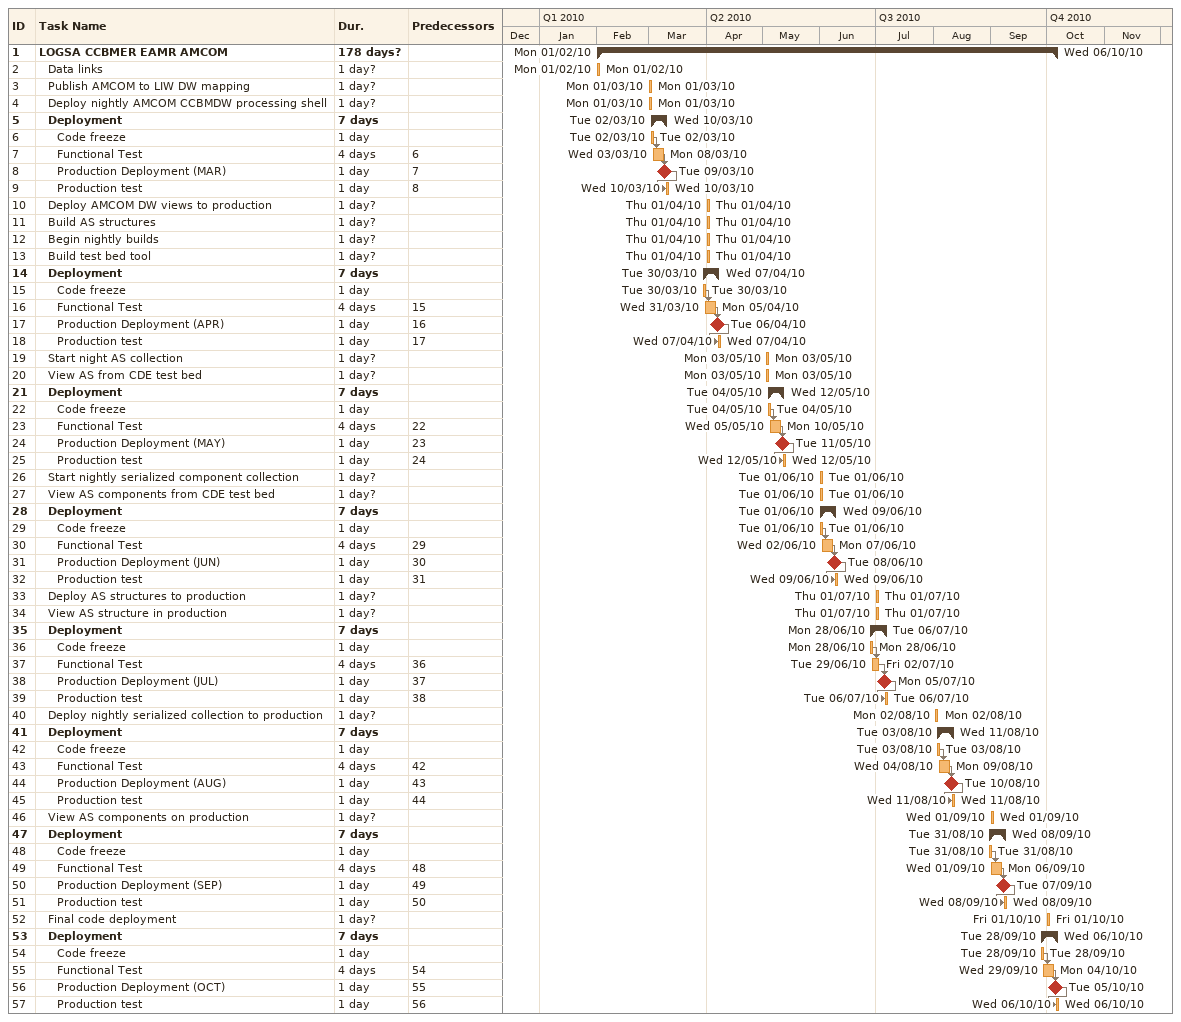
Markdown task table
| ID | Level | Task | Duration | Start | Finish | Predecessors |
|---|---|---|---|---|---|---|
| 1 | 1 | **LOGSA CCBMER EAMR AMCOM** | 178d? | 2010-02-01 | 2010-10-06 |  |
| 2 | 2 | Data links | 1d? | 2010-02-01 | 2010-02-01 |  |
| 3 | 2 | Publish AMCOM to LIW DW mapping | 1d? | 2010-03-01 | 2010-03-01 |  |
| 4 | 2 | Deploy nightly AMCOM CCBMDW processing shell | 1d? | 2010-03-01 | 2010-03-01 |  |
| 5 | 2 | **Deployment** | 7d | 2010-03-02 | 2010-03-10 |  |
| 6 | 3 | Code freeze | 1d | 2010-03-02 | 2010-03-02 |  |
| 7 | 3 | Functional Test | 4d | 2010-03-03 | 2010-03-08 | 6 |
| 8 | 3 | Production Deployment (MAR) | 1d | 2010-03-09 | 2010-03-09 | 7 |
| 9 | 3 | Production test | 1d | 2010-03-10 | 2010-03-10 | 8 |
| 10 | 2 | Deploy AMCOM DW views to production | 1d? | 2010-04-01 | 2010-04-01 |  |
| 11 | 2 | Build AS structures | 1d? | 2010-04-01 | 2010-04-01 |  |
| 12 | 2 | Begin nightly builds | 1d? | 2010-04-01 | 2010-04-01 |  |
| 13 | 2 | Build test bed tool | 1d? | 2010-04-01 | 2010-04-01 |  |
| 14 | 2 | **Deployment** | 7d | 2010-03-30 | 2010-04-07 |  |
| 15 | 3 | Code freeze | 1d | 2010-03-30 | 2010-03-30 |  |
| 16 | 3 | Functional Test | 4d | 2010-03-31 | 2010-04-05 | 15 |
| 17 | 3 | Production Deployment (APR) | 1d | 2010-04-06 | 2010-04-06 | 16 |
| 18 | 3 | Production test | 1d | 2010-04-07 | 2010-04-07 | 17 |
| 19 | 2 | Start night AS collection | 1d? | 2010-05-03 | 2010-05-03 |  |
| 20 | 2 | View AS from CDE test bed | 1d? | 2010-05-03 | 2010-05-03 |  |
| 21 | 2 | **Deployment** | 7d | 2010-05-04 | 2010-05-12 |  |
| 22 | 3 | Code freeze | 1d | 2010-05-04 | 2010-05-04 |  |
| 23 | 3 | Functional Test | 4d | 2010-05-05 | 2010-05-10 | 22 |
| 24 | 3 | Production Deployment (MAY) | 1d | 2010-05-11 | 2010-05-11 | 23 |
| 25 | 3 | Production test | 1d | 2010-05-12 | 2010-05-12 | 24 |
| 26 | 2 | Start nightly serialized component collection | 1d? | 2010-06-01 | 2010-06-01 |  |
| 27 | 2 | View AS components from CDE test bed | 1d? | 2010-06-01 | 2010-06-01 |  |
| 28 | 2 | **Deployment** | 7d | 2010-06-01 | 2010-06-09 |  |
| 29 | 3 | Code freeze | 1d | 2010-06-01 | 2010-06-01 |  |
| 30 | 3 | Functional Test | 4d | 2010-06-02 | 2010-06-07 | 29 |
| 31 | 3 | Production Deployment (JUN) | 1d | 2010-06-08 | 2010-06-08 | 30 |
| 32 | 3 | Production test | 1d | 2010-06-09 | 2010-06-09 | 31 |
| 33 | 2 | Deploy AS structures to production | 1d? | 2010-07-01 | 2010-07-01 |  |
| 34 | 2 | View AS structure in production | 1d? | 2010-07-01 | 2010-07-01 |  |
| 35 | 2 | **Deployment** | 7d | 2010-06-28 | 2010-07-06 |  |
| 36 | 3 | Code freeze | 1d | 2010-06-28 | 2010-06-28 |  |
| 37 | 3 | Functional Test | 4d | 2010-06-29 | 2010-07-02 | 36 |
| 38 | 3 | Production Deployment (JUL) | 1d | 2010-07-05 | 2010-07-05 | 37 |
| 39 | 3 | Production test | 1d | 2010-07-06 | 2010-07-06 | 38 |
| 40 | 2 | Deploy nightly serialized collection to production | 1d? | 2010-08-02 | 2010-08-02 |  |
| 41 | 2 | **Deployment** | 7d | 2010-08-03 | 2010-08-11 |  |
| 42 | 3 | Code freeze | 1d | 2010-08-03 | 2010-08-03 |  |
| 43 | 3 | Functional Test | 4d | 2010-08-04 | 2010-08-09 | 42 |
| 44 | 3 | Production Deployment (AUG) | 1d | 2010-08-10 | 2010-08-10 | 43 |
| 45 | 3 | Production test | 1d | 2010-08-11 | 2010-08-11 | 44 |
| 46 | 2 | View AS components on production | 1d? | 2010-09-01 | 2010-09-01 |  |
| 47 | 2 | **Deployment** | 7d | 2010-08-31 | 2010-09-08 |  |
| 48 | 3 | Code freeze | 1d | 2010-08-31 | 2010-08-31 |  |
| 49 | 3 | Functional Test | 4d | 2010-09-01 | 2010-09-06 | 48 |
| 50 | 3 | Production Deployment (SEP) | 1d | 2010-09-07 | 2010-09-07 | 49 |
| 51 | 3 | Production test | 1d | 2010-09-08 | 2010-09-08 | 50 |
| 52 | 2 | Final code deployment | 1d? | 2010-10-01 | 2010-10-01 |  |
| 53 | 2 | **Deployment** | 7d | 2010-09-28 | 2010-10-06 |  |
| 54 | 3 | Code freeze | 1d | 2010-09-28 | 2010-09-28 |  |
| 55 | 3 | Functional Test | 4d | 2010-09-29 | 2010-10-04 | 54 |
| 56 | 3 | Production Deployment (OCT) | 1d | 2010-10-05 | 2010-10-05 | 55 |
| 57 | 3 | Production test | 1d | 2010-10-06 | 2010-10-06 | 56 |
